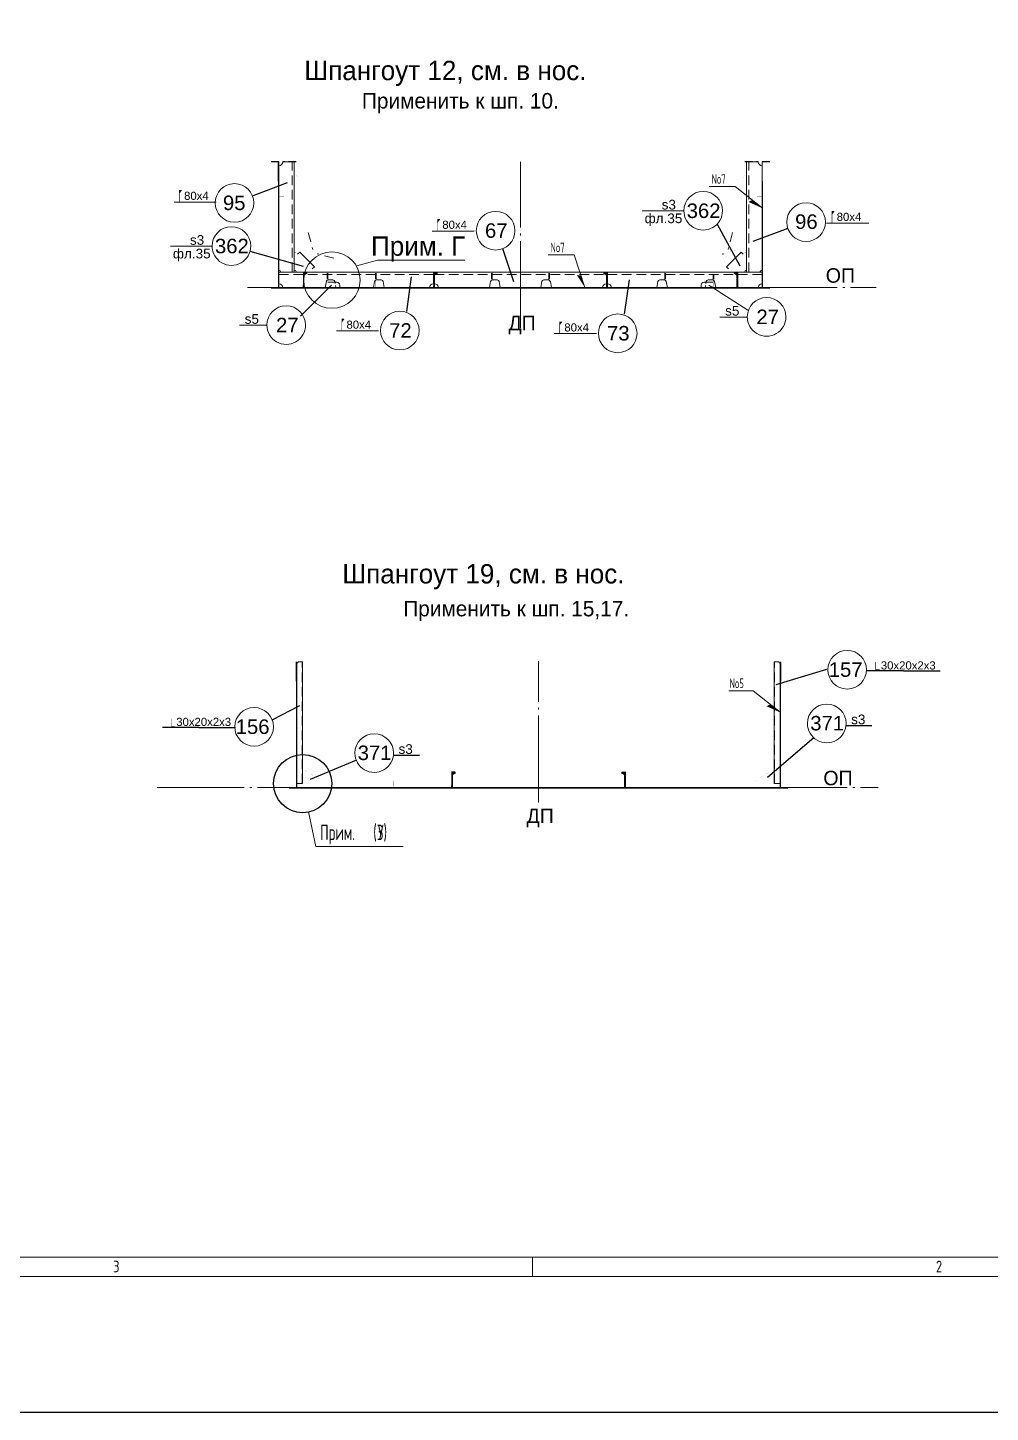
# Model space of a CAD drawing. Header units: millimetres. Extents: x 149544 to 197467, y -3118 to 25363.
# Drawn here: x 157159 to 162139, y -3118 to 4042 of the extents above; entities that cross this region are included whole.
import ezdxf

# ---------------------------------------------------------------- set-up
doc = ezdxf.new("R2010")
doc.units = ezdxf.units.MM
doc.header["$MEASUREMENT"] = 0
for name, pattern in [('K5LT32768', [0]), ('K5LT32769', [0]), ('K5LT32781', [90, 40, -20, 10, -20]), ('K5LT32790', [520, 450, -30, 10, -30]), ('K5LT32791', [0]), ('K5LT32793', [10, 5, -5]), ('K5LT32794', [10, 5, -5]), ('K5LT32795', [75, 50, -25])]:
    doc.linetypes.add(name, pattern=pattern)
for name, color, linetype in [('IDENT', 7, 'Continuous'), ('pen_035', 1, 'Continuous'), ('pen_7', 1, 'Continuous')]:
    doc.layers.add(name, color=color, linetype=linetype)
doc.layers.add('рабочие', color=250, linetype='Continuous', lineweight=20)
doc.styles.add('KTEXTSTYLE', font='GOST_AU.SHX', dxfattribs={"width": 0.96, "height": 5})
doc.styles.add('style5', font='arial.ttf', dxfattribs={"height": 3})

# ---------------------------------------------------------------- blocks, each defined once
blk = doc.blocks.new('U892')
at = {"layer": 'pen_035', "color": 1, "linetype": 'K5LT32769', "lineweight": 18, "true_color": 0xff0000}
for p, q in [((-174561.6, -16789.7), (-174544.9, -16790)), ((-174561.6, -16789.7), (-174546.6, -16789.7)), ((-174544.9, -16790), (-174546.6, -16789.7))]:
    blk.add_line(p, q, dxfattribs=at)
blk = doc.blocks.new('U893')
at = {"layer": 'pen_035', "color": 1, "linetype": 'K5LT32769', "lineweight": 18, "true_color": 0xff0000}
for p in [(-174554.6, -16802.9), (-174544.6, -16797.1)]:
    blk.add_line(p, (-174543.3, -16796), dxfattribs=at)
blk = doc.blocks.new('U894')
at = {"layer": 'pen_035', "color": 1, "linetype": 'K5LT32769', "lineweight": 18, "true_color": 0xff0000}
for p in [(-174554.6, -16802.9), (-174543.3, -16796)]:
    blk.add_line(p, (-174542.6, -16794.4), dxfattribs=at)
blk = doc.blocks.new('U895')
at = {"layer": 'pen_035', "color": 1, "linetype": 'K5LT32769', "lineweight": 18, "true_color": 0xff0000}
for p in [(-174554.6, -16802.9), (-174542.6, -16794.4)]:
    blk.add_line(p, (-174542.7, -16792.6), dxfattribs=at)
blk = doc.blocks.new('U896')
at = {"layer": 'pen_035', "color": 1, "linetype": 'K5LT32769', "lineweight": 18, "true_color": 0xff0000}
for p in [(-174555.6, -16803.8), (-174542.7, -16792.6)]:
    blk.add_line(p, (-174543.5, -16791.1), dxfattribs=at)
blk = doc.blocks.new('U897')
at = {"layer": 'pen_035', "color": 1, "linetype": 'K5LT32769', "lineweight": 18, "true_color": 0xff0000}
for p in [(-174555.6, -16803.8), (-174543.5, -16791.1)]:
    blk.add_line(p, (-174544.9, -16790), dxfattribs=at)
blk = doc.blocks.new('U898')
at = {"layer": 'pen_035', "color": 1, "linetype": 'K5LT32769', "lineweight": 18, "true_color": 0xff0000}
blk.add_line((-174561.6, -16869.7), (-174556.6, -16806.4), dxfattribs=at)
blk = doc.blocks.new('U899')
at = {"layer": 'pen_035', "color": 1, "linetype": 'K5LT32769', "lineweight": 18, "true_color": 0xff0000}
for p in [(-174561.6, -16869.7), (-174556.6, -16869.7)]:
    blk.add_line(p, (-174556.6, -16806.4), dxfattribs=at)
blk = doc.blocks.new('U900')
at = {"layer": 'pen_035', "color": 1, "linetype": 'K5LT32769', "lineweight": 18, "true_color": 0xff0000}
for p in [(-173661.6, -16789.7), (-173676.6, -16789.7)]:
    blk.add_line(p, (-173678.3, -16790), dxfattribs=at)
blk = doc.blocks.new('U901')
at = {"layer": 'pen_035', "color": 1, "linetype": 'K5LT32769', "lineweight": 18, "true_color": 0xff0000}
for p in [(-173661.6, -16789.7), (-173678.3, -16790)]:
    blk.add_line(p, (-173679.6, -16791.1), dxfattribs=at)
blk = doc.blocks.new('U902')
at = {"layer": 'pen_035', "color": 1, "linetype": 'K5LT32769', "lineweight": 18, "true_color": 0xff0000}
for p in [(-173661.6, -16789.7), (-173679.6, -16791.1)]:
    blk.add_line(p, (-173680.4, -16792.6), dxfattribs=at)
blk = doc.blocks.new('U903')
at = {"layer": 'pen_035', "color": 1, "linetype": 'K5LT32769', "lineweight": 18, "true_color": 0xff0000}
for p in [(-173661.6, -16789.7), (-173680.4, -16792.6)]:
    blk.add_line(p, (-173680.5, -16794.4), dxfattribs=at)
blk = doc.blocks.new('U904')
at = {"layer": 'pen_035', "color": 1, "linetype": 'K5LT32769', "lineweight": 18, "true_color": 0xff0000}
for p in [(-173680.5, -16794.4), (-173661.6, -16789.7)]:
    blk.add_line(p, (-173679.9, -16796), dxfattribs=at)
blk = doc.blocks.new('U905')
at = {"layer": 'pen_035', "color": 1, "linetype": 'K5LT32769', "lineweight": 18, "true_color": 0xff0000}
for p in [(-173679.9, -16796), (-173661.6, -16789.7)]:
    blk.add_line(p, (-173678.6, -16797.1), dxfattribs=at)
blk = doc.blocks.new('U906')
at = {"layer": 'pen_035', "color": 1, "linetype": 'K5LT32769', "lineweight": 18, "true_color": 0xff0000}
for p in [(-173678.6, -16797.1), (-173661.6, -16789.7)]:
    blk.add_line(p, (-173668.6, -16802.9), dxfattribs=at)
blk = doc.blocks.new('U907')
at = {"layer": 'pen_035', "color": 1, "linetype": 'K5LT32769', "lineweight": 18, "true_color": 0xff0000}
for p in [(-173668.6, -16802.9), (-173661.6, -16789.7)]:
    blk.add_line(p, (-173667.5, -16803.8), dxfattribs=at)
blk = doc.blocks.new('U908')
at = {"layer": 'pen_035', "color": 1, "linetype": 'K5LT32769', "lineweight": 18, "true_color": 0xff0000}
for p in [(-173667.5, -16803.8), (-173661.6, -16789.7)]:
    blk.add_line(p, (-173666.8, -16805), dxfattribs=at)
blk = doc.blocks.new('U909')
at = {"layer": 'pen_035', "color": 1, "linetype": 'K5LT32769', "lineweight": 18, "true_color": 0xff0000}
for p in [(-173666.8, -16805), (-173661.6, -16789.7)]:
    blk.add_line(p, (-173666.6, -16806.4), dxfattribs=at)
blk = doc.blocks.new('U910')
at = {"layer": 'pen_035', "color": 1, "linetype": 'K5LT32769', "lineweight": 18, "true_color": 0xff0000}
for p in [(-173661.6, -16789.7), (-173666.6, -16806.4)]:
    blk.add_line(p, (-173666.6, -16869.7), dxfattribs=at)
blk = doc.blocks.new('U911')
at = {"layer": 'pen_035', "color": 1, "linetype": 'K5LT32769', "lineweight": 18, "true_color": 0xff0000}
for p, q in [((-173661.6, -16789.7), (-173666.6, -16869.7)), ((-173661.6, -16789.7), (-173661.6, -16869.7)), ((-173666.6, -16869.7), (-173661.6, -16869.7))]:
    blk.add_line(p, q, dxfattribs=at)
blk = doc.blocks.new('U992')
at = {"layer": 'pen_035', "color": 1, "linetype": 'K5LT32769', "lineweight": 18, "true_color": 0xff0000}
for p, q in [((-169472.1, -12609.6), (-169455.4, -12610)), ((-169472.1, -12609.6), (-169457.1, -12609.6)), ((-169455.4, -12610), (-169457.1, -12609.6))]:
    blk.add_line(p, q, dxfattribs=at)
blk = doc.blocks.new('U993')
at = {"layer": 'pen_035', "color": 1, "linetype": 'K5LT32769', "lineweight": 18, "true_color": 0xff0000}
for p in [(-169465.1, -12622.9), (-169455.1, -12617.1)]:
    blk.add_line(p, (-169453.8, -12615.9), dxfattribs=at)
blk = doc.blocks.new('U994')
at = {"layer": 'pen_035', "color": 1, "linetype": 'K5LT32769', "lineweight": 18, "true_color": 0xff0000}
for p in [(-169465.1, -12622.9), (-169453.8, -12615.9)]:
    blk.add_line(p, (-169453.1, -12614.3), dxfattribs=at)
blk = doc.blocks.new('U995')
at = {"layer": 'pen_035', "color": 1, "linetype": 'K5LT32769', "lineweight": 18, "true_color": 0xff0000}
for p in [(-169465.1, -12622.9), (-169453.1, -12614.3)]:
    blk.add_line(p, (-169453.2, -12612.6), dxfattribs=at)
blk = doc.blocks.new('U996')
at = {"layer": 'pen_035', "color": 1, "linetype": 'K5LT32769', "lineweight": 18, "true_color": 0xff0000}
for p in [(-169466.1, -12623.7), (-169453.2, -12612.6)]:
    blk.add_line(p, (-169454, -12611), dxfattribs=at)
blk = doc.blocks.new('U997')
at = {"layer": 'pen_035', "color": 1, "linetype": 'K5LT32769', "lineweight": 18, "true_color": 0xff0000}
for p in [(-169466.1, -12623.7), (-169454, -12611)]:
    blk.add_line(p, (-169455.4, -12610), dxfattribs=at)
blk = doc.blocks.new('U998')
at = {"layer": 'pen_035', "color": 1, "linetype": 'K5LT32769', "lineweight": 18, "true_color": 0xff0000}
blk.add_line((-169472.1, -12689.6), (-169467.1, -12626.3), dxfattribs=at)
blk = doc.blocks.new('U999')
at = {"layer": 'pen_035', "color": 1, "linetype": 'K5LT32769', "lineweight": 18, "true_color": 0xff0000}
for p in [(-169472.1, -12689.6), (-169467.1, -12689.6)]:
    blk.add_line(p, (-169467.1, -12626.3), dxfattribs=at)
blk = doc.blocks.new('U1000')
at = {"layer": 'pen_035', "color": 1, "linetype": 'K5LT32769', "lineweight": 18, "true_color": 0xff0000}
for p in [(-168572.1, -12609.6), (-168587.1, -12609.6)]:
    blk.add_line(p, (-168588.7, -12610), dxfattribs=at)
blk = doc.blocks.new('U1001')
at = {"layer": 'pen_035', "color": 1, "linetype": 'K5LT32769', "lineweight": 18, "true_color": 0xff0000}
for p in [(-168572.1, -12609.6), (-168588.7, -12610)]:
    blk.add_line(p, (-168590.1, -12611), dxfattribs=at)
blk = doc.blocks.new('U1002')
at = {"layer": 'pen_035', "color": 1, "linetype": 'K5LT32769', "lineweight": 18, "true_color": 0xff0000}
for p in [(-168572.1, -12609.6), (-168590.1, -12611)]:
    blk.add_line(p, (-168590.9, -12612.6), dxfattribs=at)
blk = doc.blocks.new('U1003')
at = {"layer": 'pen_035', "color": 1, "linetype": 'K5LT32769', "lineweight": 18, "true_color": 0xff0000}
for p in [(-168572.1, -12609.6), (-168590.9, -12612.6)]:
    blk.add_line(p, (-168591, -12614.3), dxfattribs=at)
blk = doc.blocks.new('U1004')
at = {"layer": 'pen_035', "color": 1, "linetype": 'K5LT32769', "lineweight": 18, "true_color": 0xff0000}
for p in [(-168591, -12614.3), (-168572.1, -12609.6)]:
    blk.add_line(p, (-168590.3, -12615.9), dxfattribs=at)
blk = doc.blocks.new('U1005')
at = {"layer": 'pen_035', "color": 1, "linetype": 'K5LT32769', "lineweight": 18, "true_color": 0xff0000}
for p in [(-168590.3, -12615.9), (-168572.1, -12609.6)]:
    blk.add_line(p, (-168589.1, -12617.1), dxfattribs=at)
blk = doc.blocks.new('U1006')
at = {"layer": 'pen_035', "color": 1, "linetype": 'K5LT32769', "lineweight": 18, "true_color": 0xff0000}
for p in [(-168589.1, -12617.1), (-168572.1, -12609.6)]:
    blk.add_line(p, (-168579.1, -12622.9), dxfattribs=at)
blk = doc.blocks.new('U1007')
at = {"layer": 'pen_035', "color": 1, "linetype": 'K5LT32769', "lineweight": 18, "true_color": 0xff0000}
for p in [(-168579.1, -12622.9), (-168572.1, -12609.6)]:
    blk.add_line(p, (-168578, -12623.7), dxfattribs=at)
blk = doc.blocks.new('U1008')
at = {"layer": 'pen_035', "color": 1, "linetype": 'K5LT32769', "lineweight": 18, "true_color": 0xff0000}
for p in [(-168578, -12623.7), (-168572.1, -12609.6)]:
    blk.add_line(p, (-168577.3, -12624.9), dxfattribs=at)
blk = doc.blocks.new('U1009')
at = {"layer": 'pen_035', "color": 1, "linetype": 'K5LT32769', "lineweight": 18, "true_color": 0xff0000}
for p in [(-168577.3, -12624.9), (-168572.1, -12609.6)]:
    blk.add_line(p, (-168577.1, -12626.3), dxfattribs=at)
blk = doc.blocks.new('U1010')
at = {"layer": 'pen_035', "color": 1, "linetype": 'K5LT32769', "lineweight": 18, "true_color": 0xff0000}
for p in [(-168572.1, -12609.6), (-168577.1, -12626.3)]:
    blk.add_line(p, (-168577.1, -12689.6), dxfattribs=at)
blk = doc.blocks.new('U1011')
at = {"layer": 'pen_035', "color": 1, "linetype": 'K5LT32769', "lineweight": 18, "true_color": 0xff0000}
for p, q in [((-168572.1, -12609.6), (-168577.1, -12689.6)), ((-168572.1, -12609.6), (-168572.1, -12689.6)), ((-168577.1, -12689.6), (-168572.1, -12689.6))]:
    blk.add_line(p, q, dxfattribs=at)
blk = doc.blocks.new('U1012')
at = {"layer": 'pen_035', "color": 1, "linetype": 'K5LT32769', "lineweight": 18, "true_color": 0xff0000}
for p in [(-167897.1, -12609.6), (-167912.1, -12609.6)]:
    blk.add_line(p, (-167913.7, -12610), dxfattribs=at)
blk = doc.blocks.new('U1013')
at = {"layer": 'pen_035', "color": 1, "linetype": 'K5LT32769', "lineweight": 18, "true_color": 0xff0000}
for p in [(-167897.1, -12609.6), (-167913.7, -12610)]:
    blk.add_line(p, (-167915.1, -12611), dxfattribs=at)
blk = doc.blocks.new('U1014')
at = {"layer": 'pen_035', "color": 1, "linetype": 'K5LT32769', "lineweight": 18, "true_color": 0xff0000}
for p in [(-167897.1, -12609.6), (-167915.1, -12611)]:
    blk.add_line(p, (-167915.9, -12612.6), dxfattribs=at)
blk = doc.blocks.new('U1015')
at = {"layer": 'pen_035', "color": 1, "linetype": 'K5LT32769', "lineweight": 18, "true_color": 0xff0000}
for p in [(-167897.1, -12609.6), (-167915.9, -12612.6)]:
    blk.add_line(p, (-167916, -12614.3), dxfattribs=at)
blk = doc.blocks.new('U1016')
at = {"layer": 'pen_035', "color": 1, "linetype": 'K5LT32769', "lineweight": 18, "true_color": 0xff0000}
for p in [(-167916, -12614.3), (-167897.1, -12609.6)]:
    blk.add_line(p, (-167915.3, -12615.9), dxfattribs=at)
blk = doc.blocks.new('U1017')
at = {"layer": 'pen_035', "color": 1, "linetype": 'K5LT32769', "lineweight": 18, "true_color": 0xff0000}
for p in [(-167915.3, -12615.9), (-167897.1, -12609.6)]:
    blk.add_line(p, (-167914.1, -12617.1), dxfattribs=at)
blk = doc.blocks.new('U1018')
at = {"layer": 'pen_035', "color": 1, "linetype": 'K5LT32769', "lineweight": 18, "true_color": 0xff0000}
for p in [(-167914.1, -12617.1), (-167897.1, -12609.6)]:
    blk.add_line(p, (-167904.1, -12622.9), dxfattribs=at)
blk = doc.blocks.new('U1019')
at = {"layer": 'pen_035', "color": 1, "linetype": 'K5LT32769', "lineweight": 18, "true_color": 0xff0000}
for p in [(-167904.1, -12622.9), (-167897.1, -12609.6)]:
    blk.add_line(p, (-167903, -12623.7), dxfattribs=at)
blk = doc.blocks.new('U1020')
at = {"layer": 'pen_035', "color": 1, "linetype": 'K5LT32769', "lineweight": 18, "true_color": 0xff0000}
for p in [(-167903, -12623.7), (-167897.1, -12609.6)]:
    blk.add_line(p, (-167902.3, -12624.9), dxfattribs=at)
blk = doc.blocks.new('U1021')
at = {"layer": 'pen_035', "color": 1, "linetype": 'K5LT32769', "lineweight": 18, "true_color": 0xff0000}
for p in [(-167902.3, -12624.9), (-167897.1, -12609.6)]:
    blk.add_line(p, (-167902.1, -12626.3), dxfattribs=at)
blk = doc.blocks.new('U1022')
at = {"layer": 'pen_035', "color": 1, "linetype": 'K5LT32769', "lineweight": 18, "true_color": 0xff0000}
for p in [(-167897.1, -12609.6), (-167902.1, -12626.3)]:
    blk.add_line(p, (-167902.1, -12689.6), dxfattribs=at)
blk = doc.blocks.new('U1023')
at = {"layer": 'pen_035', "color": 1, "linetype": 'K5LT32769', "lineweight": 18, "true_color": 0xff0000}
for p, q in [((-167897.1, -12609.6), (-167902.1, -12689.6)), ((-167897.1, -12609.6), (-167897.1, -12689.6)), ((-167902.1, -12689.6), (-167897.1, -12689.6))]:
    blk.add_line(p, q, dxfattribs=at)
blk = doc.blocks.new('U1024')
at = {"layer": 'pen_035', "color": 1, "linetype": 'K5LT32769', "lineweight": 18, "true_color": 0xff0000}
for p, q in [((-170142.1, -12626.3), (-170147.1, -12689.6)), ((-170142.1, -12626.3), (-170142.1, -12689.6)), ((-170147.1, -12689.6), (-170142.1, -12689.6))]:
    blk.add_line(p, q, dxfattribs=at)
blk = doc.blocks.new('U1025')
at = {"layer": 'pen_035', "color": 1, "linetype": 'K5LT32769', "lineweight": 18, "true_color": 0xff0000}
for p in [(-170140.1, -12622.9), (-170130.1, -12617.1)]:
    blk.add_line(p, (-170128.8, -12615.9), dxfattribs=at)
blk = doc.blocks.new('U1026')
at = {"layer": 'pen_035', "color": 1, "linetype": 'K5LT32769', "lineweight": 18, "true_color": 0xff0000}
blk.add_line((-170147.1, -12689.6), (-170142.1, -12626.3), dxfattribs=at)
blk = doc.blocks.new('U1488')
at = {"layer": 'pen_035', "color": 1, "linetype": 'K5LT32769', "lineweight": 18, "true_color": 0xff0000}
for p in [(-167897.1, -12609.6), (-167912.1, -12609.6)]:
    blk.add_line(p, (-167913.7, -12610), dxfattribs=at)
blk = doc.blocks.new('U1489')
at = {"layer": 'pen_035', "color": 1, "linetype": 'K5LT32769', "lineweight": 18, "true_color": 0xff0000}
for p in [(-167897.1, -12609.6), (-167913.7, -12610)]:
    blk.add_line(p, (-167915.1, -12611), dxfattribs=at)
blk = doc.blocks.new('U1490')
at = {"layer": 'pen_035', "color": 1, "linetype": 'K5LT32769', "lineweight": 18, "true_color": 0xff0000}
for p in [(-167897.1, -12609.6), (-167915.1, -12611)]:
    blk.add_line(p, (-167915.9, -12612.6), dxfattribs=at)
blk = doc.blocks.new('U1491')
at = {"layer": 'pen_035', "color": 1, "linetype": 'K5LT32769', "lineweight": 18, "true_color": 0xff0000}
for p in [(-167897.1, -12609.6), (-167915.9, -12612.6)]:
    blk.add_line(p, (-167916, -12614.3), dxfattribs=at)
blk = doc.blocks.new('U1492')
at = {"layer": 'pen_035', "color": 1, "linetype": 'K5LT32769', "lineweight": 18, "true_color": 0xff0000}
for p in [(-167916, -12614.3), (-167897.1, -12609.6)]:
    blk.add_line(p, (-167915.3, -12615.9), dxfattribs=at)
blk = doc.blocks.new('U1493')
at = {"layer": 'pen_035', "color": 1, "linetype": 'K5LT32769', "lineweight": 18, "true_color": 0xff0000}
for p in [(-167915.3, -12615.9), (-167897.1, -12609.6)]:
    blk.add_line(p, (-167914.1, -12617.1), dxfattribs=at)
blk = doc.blocks.new('U1494')
at = {"layer": 'pen_035', "color": 1, "linetype": 'K5LT32769', "lineweight": 18, "true_color": 0xff0000}
for p in [(-167914.1, -12617.1), (-167897.1, -12609.6)]:
    blk.add_line(p, (-167904.1, -12622.9), dxfattribs=at)
blk = doc.blocks.new('U1495')
at = {"layer": 'pen_035', "color": 1, "linetype": 'K5LT32769', "lineweight": 18, "true_color": 0xff0000}
for p in [(-167904.1, -12622.9), (-167897.1, -12609.6)]:
    blk.add_line(p, (-167903, -12623.7), dxfattribs=at)
blk = doc.blocks.new('U1496')
at = {"layer": 'pen_035', "color": 1, "linetype": 'K5LT32769', "lineweight": 18, "true_color": 0xff0000}
for p in [(-167903, -12623.7), (-167897.1, -12609.6)]:
    blk.add_line(p, (-167902.3, -12624.9), dxfattribs=at)
blk = doc.blocks.new('U1497')
at = {"layer": 'pen_035', "color": 1, "linetype": 'K5LT32769', "lineweight": 18, "true_color": 0xff0000}
for p in [(-167902.3, -12624.9), (-167897.1, -12609.6)]:
    blk.add_line(p, (-167902.1, -12626.3), dxfattribs=at)
blk = doc.blocks.new('U1498')
at = {"layer": 'pen_035', "color": 1, "linetype": 'K5LT32769', "lineweight": 18, "true_color": 0xff0000}
for p in [(-170140.1, -12622.9), (-170130.1, -12617.1)]:
    blk.add_line(p, (-170128.8, -12615.9), dxfattribs=at)
blk = doc.blocks.new('U1499')
at = {"layer": 'pen_035', "color": 1, "linetype": 'K5LT32769', "lineweight": 18, "true_color": 0xff0000}
for p in [(-170140.1, -12622.9), (-170128.8, -12615.9)]:
    blk.add_line(p, (-170128.1, -12614.3), dxfattribs=at)
blk = doc.blocks.new('U1500')
at = {"layer": 'pen_035', "color": 1, "linetype": 'K5LT32769', "lineweight": 18, "true_color": 0xff0000}
for p in [(-170140.1, -12622.9), (-170128.1, -12614.3)]:
    blk.add_line(p, (-170128.2, -12612.6), dxfattribs=at)
blk = doc.blocks.new('U1501')
at = {"layer": 'pen_035', "color": 1, "linetype": 'K5LT32769', "lineweight": 18, "true_color": 0xff0000}
for p in [(-170141.1, -12623.7), (-170128.2, -12612.6)]:
    blk.add_line(p, (-170129, -12611), dxfattribs=at)
blk = doc.blocks.new('U1502')
at = {"layer": 'pen_035', "color": 1, "linetype": 'K5LT32769', "lineweight": 18, "true_color": 0xff0000}
for p in [(-170141.1, -12623.7), (-170129, -12611)]:
    blk.add_line(p, (-170130.4, -12610), dxfattribs=at)
blk = doc.blocks.new('U1503')
at = {"layer": 'pen_035', "color": 1, "linetype": 'K5LT32769', "lineweight": 18, "true_color": 0xff0000}
for p in [(-170130.4, -12610), (-170132.1, -12609.6)]:
    blk.add_line(p, (-170147.1, -12609.6), dxfattribs=at)

msp = doc.modelspace()

# ---------------------------------------------------------------- hatches: boundary and pattern name
for points in [[(160908.1, 3150.6), (160887.6, 3140.9), (160958.1, 3109.3)], [(158583.1, 2697.5), (158588.1, 2697.5), (158588.1, 2760.8), (158588.4, 2762.1), (158589.1, 2763.3), (158590.1, 2764.2), (158600.1, 2770), (158601.4, 2771.2), (158602.1, 2772.8), (158602, 2774.5), (158601.2, 2776), (158599.8, 2777.1), (158598.1, 2777.5), (158583.1, 2777.5)], [(159258.1, 2697.5), (159263.1, 2697.5), (159263.1, 2760.8), (159263.4, 2762.1), (159264.1, 2763.3), (159265.1, 2764.2), (159275.1, 2770), (159276.4, 2771.2), (159277.1, 2772.8), (159277, 2774.5), (159276.2, 2776), (159274.8, 2777.1), (159273.1, 2777.5), (159258.1, 2777.5)], [(160022.5, 2759.4), (160000, 2762.5), (160041.8, 2697.5)], [(160158.1, 2697.5), (160153.1, 2697.5), (160153.1, 2760.8), (160152.9, 2762.1), (160152.2, 2763.3), (160151.1, 2764.2), (160141.1, 2770), (160139.9, 2771.2), (160139.2, 2772.8), (160139.3, 2774.5), (160140.1, 2776), (160141.5, 2777.1), (160143.1, 2777.5), (160158.1, 2777.5)], [(160833.1, 2697.5), (160828.1, 2697.5), (160828.1, 2760.8), (160827.9, 2762.1), (160827.2, 2763.3), (160826.1, 2764.2), (160816.1, 2770), (160814.9, 2771.2), (160814.2, 2772.8), (160814.3, 2774.5), (160815.1, 2776), (160816.5, 2777.1), (160818.1, 2777.5), (160833.1, 2777.5)], [(161001.2, 543), (160980.7, 533.3), (161051.2, 501.6)], [(159351.2, 113.2), (159356.2, 113.2), (159356.2, 176.5), (159356.5, 177.9), (159357.2, 179.1), (159358.2, 180), (159368.2, 185.8), (159369.5, 186.9), (159370.2, 188.5), (159370.1, 190.3), (159369.3, 191.8), (159367.9, 192.9), (159366.2, 193.2), (159351.2, 193.2)], [(160251.2, 113.2), (160246.2, 113.2), (160246.2, 176.5), (160246, 177.9), (160245.3, 179.1), (160244.2, 180), (160234.2, 185.8), (160233, 186.9), (160232.3, 188.5), (160232.4, 190.3), (160233.2, 191.8), (160234.5, 192.9), (160236.2, 193.2), (160251.2, 193.2)]]:
    msp.add_hatch(color=0).paths.add_polyline_path(points)
at = {"layer": 'рабочие', "lineweight": 18}
h = msp.add_hatch(color=256, dxfattribs=at)
edge = h.paths.add_edge_path()
edge.add_line((157941.9, 3141.2), (157944.5, 3141.2))
edge.add_line((157944.5, 3141.2), (157944.5, 3182.5))
edge.add_arc((157950.9, 3182.5), 6.4, 142.35666, 180, ccw=False)
edge.add_line((157945.8, 3186.4), (157955.6, 3199.1))
edge.add_arc((157954.1, 3200.3), 1.92, 322.35666, 360)
edge.add_line((157956, 3200.3), (157956, 3201))
edge.add_arc((157954.1, 3201), 1.92, 360, 450)
edge.add_line((157954.1, 3202.9), (157941.9, 3202.9))
edge.add_line((157941.9, 3202.9), (157941.9, 3141.2))
h = msp.add_hatch(color=256, dxfattribs=at)
edge = h.paths.add_edge_path()
edge.add_line((161318.4, 3032.3), (161320.9, 3032.3))
edge.add_line((161320.9, 3032.3), (161320.9, 3073.6))
edge.add_arc((161327.3, 3073.6), 6.4, 142.35666, 180, ccw=False)
edge.add_line((161322.3, 3077.5), (161332, 3090.2))
edge.add_arc((161330.5, 3091.3), 1.92, 322.35666, 360)
edge.add_line((161332.4, 3091.3), (161332.4, 3092))
edge.add_arc((161330.5, 3092), 1.92, 360, 450)
edge.add_line((161330.5, 3094), (161318.4, 3094))
edge.add_line((161318.4, 3094), (161318.4, 3032.3))
h = msp.add_hatch(color=256, dxfattribs=at)
edge = h.paths.add_edge_path()
edge.add_line((159278, 2991.4), (159280.5, 2991.4))
edge.add_line((159280.5, 2991.4), (159280.5, 3032.6))
edge.add_arc((159286.9, 3032.6), 6.4, 142.35666, 180, ccw=False)
edge.add_line((159281.8, 3036.5), (159291.6, 3049.2))
edge.add_arc((159290.1, 3050.4), 1.92, 322.35666, 360)
edge.add_line((159292, 3050.4), (159292, 3051.1))
edge.add_arc((159290.1, 3051.1), 1.92, 360, 450)
edge.add_line((159290.1, 3053), (159278, 3053))
edge.add_line((159278, 3053), (159278, 2991.4))
h = msp.add_hatch(color=256, dxfattribs=at)
edge = h.paths.add_edge_path()
edge.add_line((158782.2, 2475), (158784.7, 2475))
edge.add_line((158784.7, 2475), (158784.7, 2516.2))
edge.add_arc((158791.1, 2516.2), 6.4, 142.35666, 180, ccw=False)
edge.add_line((158786.1, 2520.1), (158795.9, 2532.8))
edge.add_arc((158794.3, 2534), 1.92, 322.35666, 360)
edge.add_line((158796.3, 2534), (158796.3, 2534.7))
edge.add_arc((158794.3, 2534.7), 1.92, 360, 450)
edge.add_line((158794.3, 2536.6), (158782.2, 2536.6))
edge.add_line((158782.2, 2536.6), (158782.2, 2475))
h = msp.add_hatch(color=256, dxfattribs=at)
edge = h.paths.add_edge_path()
edge.add_line((159909.4, 2460.6), (159912, 2460.6))
edge.add_line((159912, 2460.6), (159912, 2501.9))
edge.add_arc((159918.4, 2501.9), 6.4, 142.35666, 180, ccw=False)
edge.add_line((159913.3, 2505.8), (159923.1, 2518.5))
edge.add_arc((159921.6, 2519.7), 1.92, 322.35666, 360)
edge.add_line((159923.5, 2519.7), (159923.5, 2520.4))
edge.add_arc((159921.6, 2520.4), 1.92, 360, 450)
edge.add_line((159921.6, 2522.3), (159909.4, 2522.3))
edge.add_line((159909.4, 2522.3), (159909.4, 2460.6))

# ---------------------------------------------------------------- linework, layer by layer
at = {"color": 0, "linetype": 'K5LT32781', "lineweight": 18}
for p, q in [((158418.1, 3350.5), (158548.1, 3350.5)), ((158418.1, 3347.5), (158548.1, 3347.5)), ((158418.1, 3347.5), (158548.1, 3347.5)), ((160998.1, 3347.5), (160868.1, 3347.5)), ((160998.1, 3347.5), (160868.1, 3347.5)), ((160998.1, 3350.5), (160868.2, 3350.5))]:
    msp.add_line(p, q, dxfattribs=at)
at = {"color": 0, "linetype": 'K5LT32769', "lineweight": 18}
for p, q in [((158454.1, 3247.5), (158454.1, 3347.5)), ((158458.1, 3247.5), (158458.1, 3347.5)), ((158478.1, 3347.5), (158538.1, 3347.5)), ((158538.1, 2777.5), (158538.1, 3347.5)), ((160938.1, 3347.5), (160878.1, 3347.5)), ((160878.1, 2777.5), (160878.1, 3347.5)), ((158456.1, 2697.5), (158456.1, 3247.5)), ((158458.1, 2697.5), (158458.1, 3247.5)), ((160958.1, 2697.5), (160958.1, 3247.5)), ((160960.1, 2697.5), (160960.1, 3247.5)), ((158555.2, 2870.4), (158566.5, 2881.7)), ((158642.4, 2805.9), (158566.5, 2881.7)), ((160849.8, 2881.7), (160773.9, 2805.9)), ((160861.1, 2870.4), (160849.8, 2881.7)), ((160878.1, 2787.5), (160878.1, 2877.5)), ((158631.1, 2794.5), (158642.4, 2805.9)), ((160785.2, 2794.5), (160773.9, 2805.9)), ((158458.1, 2777.5), (159258.1, 2777.5)), ((158458.1, 2717.5), (158458.1, 2777.5)), ((158468.1, 2777.5), (158538.1, 2777.5)), ((158703.7, 2729.2), (158698.1, 2697.5)), ((158703.7, 2729.2), (158698.1, 2697.5)), ((158708.1, 2755.3), (158708.1, 2772.5)), ((158708.1, 2742), (158708.1, 2755.3)), ((158711.1, 2755.3), (158711.1, 2772.5)), ((158711.1, 2742), (158711.1, 2755.3)), ((158711.1, 2725.5), (158758.4, 2725.5)), ((158737.7, 2737.5), (158713.5, 2737.5)), ((158737.7, 2737.5), (158713.5, 2737.5)), ((158737.7, 2737.5), (158713.5, 2737.5)), ((158749.4, 2718.8), (158747.6, 2729.2)), ((158953.7, 2729.2), (158948.1, 2697.5)), ((158958.1, 2755.3), (158958.1, 2772.5)), ((158958.1, 2742), (158958.1, 2755.3)), ((158961.1, 2755.3), (158961.1, 2772.5)), ((158961.1, 2742), (158961.1, 2755.3)), ((158987.7, 2737.5), (158963.5, 2737.5)), ((159003.1, 2697.5), (158997.6, 2729.2)), ((159258.1, 2717.5), (159258.1, 2777.5)), ((159263.1, 2717.5), (159263.1, 2760)), ((159265.6, 2764.3), (159274.6, 2769.5)), ((159277.1, 2773.9), (159277.1, 2777.5)), ((159277.1, 2777.5), (160139.1, 2777.5)), ((159553.7, 2729.2), (159548.1, 2697.5)), ((159558.1, 2755.3), (159558.1, 2772.5)), ((159558.1, 2742), (159558.1, 2755.3)), ((159561.1, 2755.3), (159561.1, 2772.5)), ((159561.1, 2742), (159561.1, 2755.3)), ((159587.7, 2737.5), (159563.5, 2737.5)), ((159603.1, 2697.5), (159597.6, 2729.2)), ((159813.1, 2697.5), (159818.7, 2729.2)), ((159828.5, 2737.5), (159852.7, 2737.5)), ((159855.1, 2755.3), (159855.1, 2772.5)), ((159855.1, 2742), (159855.1, 2755.3)), ((159858.1, 2755.3), (159858.1, 2772.5)), ((159858.1, 2742), (159858.1, 2755.3)), ((159862.6, 2729.2), (159868.1, 2697.5)), ((160139.1, 2773.9), (160139.1, 2777.5)), ((160150.6, 2764.3), (160141.6, 2769.5)), ((160153.1, 2717.5), (160153.1, 2760)), ((160158.1, 2717.5), (160158.1, 2777.5)), ((160958.1, 2777.5), (160158.1, 2777.5)), ((160413.1, 2697.5), (160418.7, 2729.2)), ((160428.5, 2737.5), (160452.7, 2737.5)), ((160455.1, 2755.3), (160455.1, 2772.5)), ((160455.1, 2742), (160455.1, 2755.3)), ((160458.1, 2755.3), (160458.1, 2772.5)), ((160458.1, 2742), (160458.1, 2755.3)), ((160462.6, 2729.2), (160468.1, 2697.5)), ((160705.1, 2725.5), (160657.8, 2725.5)), ((160666.9, 2718.8), (160668.7, 2729.2)), ((160678.5, 2737.5), (160702.7, 2737.5)), ((160705.1, 2753.2), (160705.1, 2767.5)), ((160705.1, 2742), (160705.1, 2753.2)), ((160708.1, 2753.2), (160708.1, 2767.5)), ((160708.1, 2742), (160708.1, 2753.2)), ((160712.6, 2729.2), (160718.1, 2697.5)), ((160712.6, 2729.2), (160718.1, 2697.5)), ((160948.1, 2777.5), (160878.1, 2777.5)), ((160958.1, 2717.5), (160958.1, 2777.5)), ((158458.1, 2697.5), (158418.1, 2697.5)), ((158458.1, 2694.5), (158418.1, 2694.5)), ((158458.1, 2697.5), (160958.1, 2697.5)), ((158458.1, 2694.5), (160958.1, 2694.5)), ((158753.1, 2697.5), (158751.1, 2709.2)), ((158773.4, 2697.5), (158773.4, 2710.5)), ((160642.8, 2697.5), (160642.8, 2710.5)), ((160663.1, 2697.5), (160665.2, 2709.2)), ((160705.1, 2702.5), (160700.1, 2697.5)), ((160958.1, 2697.5), (160998.1, 2697.5)), ((160958.1, 2694.5), (160998.1, 2694.5)), ((158547.2, 663.2), (158547.2, 763.2)), ((158551.2, 663.2), (158551.2, 763.2)), ((158558.2, 763.2), (158581.2, 763.2)), ((158581.2, 133.2), (158581.2, 763.2)), ((161044.2, 763.2), (161021.2, 763.2)), ((161021.2, 133.2), (161021.2, 763.2)), ((161051.2, 663.2), (161051.2, 763.2)), ((161055.2, 663.2), (161055.2, 763.2)), ((158549.2, 113.2), (158549.2, 663.2)), ((158551.2, 113.2), (158551.2, 663.2)), ((161051.2, 113.2), (161051.2, 663.2)), ((161053.2, 113.2), (161053.2, 663.2)), ((158551.2, 113.2), (158511.2, 113.2)), ((158551.2, 110.2), (158511.2, 110.2)), ((158551.2, 133.2), (158581.2, 133.2)), ((158551.2, 113.2), (161051.2, 113.2)), ((158551.2, 110.2), (161051.2, 110.2)), ((161051.2, 133.2), (161021.2, 133.2)), ((161051.2, 113.2), (161091.2, 113.2)), ((161051.2, 110.2), (161091.2, 110.2))]:
    msp.add_line(p, q, dxfattribs=at)
at = {"color": 0, "linetype": 'K5LT32791', "lineweight": 18}
for p, q in [((158458.1, 2697.5), (158458.1, 3347.5)), ((160958.1, 2697.5), (160958.1, 3347.5)), ((159708.1, 2697.5), (158458.1, 2697.5)), ((159708.1, 2697.5), (160958.1, 2697.5)), ((158551.2, 113.2), (158551.2, 763.2)), ((161051.2, 113.2), (161051.2, 763.2))]:
    msp.add_line(p, q, dxfattribs=at)
at = {"color": 0, "linetype": 'K5LT32795', "lineweight": 18}
for p, q in [((158526.1, 2777.5), (158526.1, 3347.5)), ((160890.1, 2777.5), (160890.1, 3347.5)), ((158458.1, 2765.5), (159258.1, 2765.5)), ((159263.1, 2765.5), (160153.1, 2765.5)), ((160958.1, 2765.5), (160158.1, 2765.5)), ((158579.2, 133.2), (158579.2, 764.4)), ((161023.2, 133.2), (161023.2, 764.4))]:
    msp.add_line(p, q, dxfattribs=at)
at = {"color": 0, "linetype": 'K5LT32790', "lineweight": 18}
for p, q in [((159708.1, 2487.7), (159708.1, 3347.5)), ((158295.9, 2697.5), (161547.6, 2697.5)), ((159801.2, 35.9), (159801.2, 766.2)), ((157828.1, 113.2), (161558.6, 113.2))]:
    msp.add_line(p, q, dxfattribs=at)
at = {"color": 7}
for p, q in [((158321.9, 3171.4), (158502.9, 3241.3)), ((161090.7, 3003.4), (160910.5, 2935.3)), ((158307.5, 2886), (158583.5, 2807.8)), ((159615, 2899.7), (159671.7, 2729.7)), ((159119.6, 2574.1), (159144.3, 2752.8)), ((160246.9, 2559.8), (160271.5, 2738.4)), ((161291.2, 722.8), (161029.8, 643.9)), ((161689.4, 715.7), (161501.1, 715.7)), ((161394.5, 433.2), (161526.5, 433.2)), ((158044.1, 423.8), (157855.8, 423.8)), ((161226.1, 370.3), (160985.8, 163.8)), ((158859, 254.3), (158620, 153.5)), ((159053, 279.8), (159184.9, 279.8))]:
    msp.add_line(p, q, dxfattribs=at)
at = {"color": 0, "linetype": 'K5LT32768', "lineweight": 18}
for p, q in [((160819.2, 3220.2), (160683.8, 3220.2)), ((160819.2, 3220.2), (160958.1, 3109.3)), ((157915.7, 3140.1), (158133.1, 3140.1)), ((160337.6, 3094.1), (160551.6, 3094.1)), ((161292.2, 3031.2), (161509.6, 3031.2)), ((158623.4, 2933.8), (158610.4, 2982.1)), ((159251.8, 2990.3), (159469.1, 2990.3)), ((160792.9, 2933.8), (160805.9, 2982.1)), ((157897, 2911.6), (158111, 2911.6)), ((158633.7, 2895.1), (158631.1, 2904.8)), ((158655.8, 2873), (158665.5, 2870.4)), ((159985.9, 2866.3), (159850.6, 2866.3)), ((159985.9, 2866.3), (160041.8, 2697.5)), ((160760.5, 2873), (160750.8, 2870.4)), ((160782.6, 2895.1), (160785.2, 2904.8)), ((158694.5, 2862.7), (158742.8, 2849.7)), ((158967.6, 2839.6), (158862.2, 2810.8)), ((158967.9, 2839.5), (159419.9, 2839.5)), ((159708.1, 2665.5), (159708.1, 2729.5)), ((158569.3, 2550.5), (158730.8, 2709.5)), ((160885.2, 2581.2), (160682.8, 2710.2)), ((160739.7, 2545.3), (160880.1, 2545.3)), ((158254, 2503), (158394.3, 2503)), ((158756, 2473.9), (158973.4, 2473.9)), ((159883.2, 2459.5), (160100.6, 2459.5)), ((160912.3, 612.6), (160785.4, 612.6)), ((160912.3, 612.6), (161051.2, 501.6)), ((159801.2, 81.2), (159801.2, 145.2)), ((158610.7, -13.2), (158648.8, -192.4)), ((158648.8, -192.4), (159100.8, -192.4))]:
    msp.add_line(p, q, dxfattribs=at)
at = {"color": 0}
for p, q in [((160725.8, 3026.2), (160843.4, 2810.8)), ((158423.4, 462.7), (158566.7, 536.6))]:
    msp.add_line(p, q, dxfattribs=at)
for p, q in [((161689.4, 715.7), (161879.4, 715.7)), ((158044.1, 423.8), (158234.1, 423.8))]:
    msp.add_line(p, q)
at = {"color": 1, "linetype": 'K5LT32769', "lineweight": 18, "true_color": 0xff0000}
msp.add_line((151770.4, -2314.8), (168090.4, -2314.8), dxfattribs=at)
at = {"color": 7, "linetype": 'K5LT32768', "lineweight": 18}
for p, q in [((159770.4, -2314.8), (159770.4, -2414.8)), ((151370.4, -2414.8), (168190.4, -2414.8))]:
    msp.add_line(p, q, dxfattribs=at)
at = {"color": 2}
msp.add_lwpolyline([(149543.6, -3117.8), (187950.5, -3117.8), (187950.5, 23758.3), (149543.6, 23758.3)], close=True, dxfattribs=at)
at = {"color": 0, "linetype": 'K5LT32794', "const_width": 0.18}
for points in [[(158538.1, 3347.5), (158543.1, 3347.5), (158543.1, 3284.2), (158543.4, 3282.8), (158544.1, 3281.6), (158545.1, 3280.7), (158555.1, 3274.9), (158556.4, 3273.8), (158557.1, 3272.2), (158557, 3270.4), (158556.2, 3268.9), (158554.8, 3267.8), (158553.1, 3267.5), (158538.1, 3267.5), (158538.1, 3347.5)], [(160878.1, 3347.5), (160873.1, 3347.5), (160873.1, 3284.2), (160872.9, 3282.8), (160872.2, 3281.6), (160871.1, 3280.7), (160861.1, 3274.9), (160859.9, 3273.8), (160859.2, 3272.2), (160859.3, 3270.4), (160860.1, 3268.9), (160861.5, 3267.8), (160863.1, 3267.5), (160878.1, 3267.5), (160878.1, 3347.5)]]:
    msp.add_lwpolyline(points, dxfattribs=at)
at = {"color": 0, "linetype": 'K5LT32793', "const_width": 0.18}
for points in [[(158458.1, 3172.5), (158458.1, 3171.5), (158458.4, 3170.8), (158459.1, 3170.5), (158484.1, 3170.5), (158485.1, 3170.2), (158485.9, 3169.5), (158486.1, 3168.5), (158486.1, 3153.5), (158486.4, 3152.8), (158487.1, 3152.5), (158488.1, 3152.5), (158488.1, 3172.5), (158458.1, 3172.5)], [(160958.1, 3172.5), (160958.1, 3171.5), (160957.9, 3170.8), (160957.1, 3170.5), (160932.1, 3170.5), (160931.1, 3170.2), (160930.4, 3169.5), (160930.1, 3168.5), (160930.1, 3153.5), (160929.9, 3152.8), (160929.1, 3152.5), (160928.1, 3152.5), (160928.1, 3172.5), (160958.1, 3172.5)], [(158583.1, 2697.5), (158588.1, 2697.5), (158588.1, 2760.8), (158588.4, 2762.1), (158589.1, 2763.3), (158590.1, 2764.2), (158600.1, 2770), (158601.4, 2771.2), (158602.1, 2772.8), (158602, 2774.5), (158601.2, 2776), (158599.8, 2777.1), (158598.1, 2777.5), (158583.1, 2777.5), (158583.1, 2697.5)], [(160833.1, 2697.5), (160828.1, 2697.5), (160828.1, 2760.8), (160827.9, 2762.1), (160827.2, 2763.3), (160826.1, 2764.2), (160816.1, 2770), (160814.9, 2771.2), (160814.2, 2772.8), (160814.3, 2774.5), (160815.1, 2776), (160816.5, 2777.1), (160818.1, 2777.5), (160833.1, 2777.5), (160833.1, 2697.5)], [(158551.2, 588.2), (158551.2, 587.2), (158551.5, 586.5), (158552.2, 586.2), (158577.2, 586.2), (158578.2, 586), (158579, 585.2), (158579.2, 584.2), (158579.2, 569.2), (158579.5, 568.5), (158580.2, 568.2), (158581.2, 568.2), (158581.2, 588.2), (158551.2, 588.2)], [(161051.2, 588.2), (161051.2, 587.2), (161050.9, 586.5), (161050.2, 586.2), (161025.2, 586.2), (161024.2, 586), (161023.5, 585.2), (161023.2, 584.2), (161023.2, 569.2), (161022.9, 568.5), (161022.2, 568.2), (161021.2, 568.2), (161021.2, 588.2), (161051.2, 588.2)]]:
    msp.add_lwpolyline(points, dxfattribs=at)
at = {"color": 0, "linetype": 'K5LT32769', "const_width": 0.18}
for points in [[(158458.1, 3172.5), (158458.1, 3171.5), (158458.4, 3170.8), (158459.1, 3170.5), (158484.1, 3170.5), (158485.1, 3170.2), (158485.9, 3169.5), (158486.1, 3168.5), (158486.1, 3153.5), (158486.4, 3152.8), (158487.1, 3152.5), (158488.1, 3152.5), (158488.1, 3172.5), (158458.1, 3172.5)], [(160958.1, 3172.5), (160958.1, 3171.5), (160957.9, 3170.8), (160957.1, 3170.5), (160932.1, 3170.5), (160931.1, 3170.2), (160930.4, 3169.5), (160930.1, 3168.5), (160930.1, 3153.5), (160929.9, 3152.8), (160929.1, 3152.5), (160928.1, 3152.5), (160928.1, 3172.5), (160958.1, 3172.5)], [(158548.1, 2877.5), (158538.1, 2877.5), (158538.1, 2787.5)], [(158548.1, 2777.5), (158638.1, 2777.5), (158638.1, 2787.5), (158548.1, 2877.5)], [(160878.1, 2877.5), (160868.1, 2877.5), (160778.1, 2787.5), (160778.1, 2777.5), (160868.1, 2777.5)], [(158708.1, 2697.5), (158711.1, 2697.5), (158711.1, 2729.5), (158743.1, 2729.5), (158743.1, 2732.5), (158708.1, 2732.5), (158708.1, 2697.5)], [(158958.1, 2697.5), (158961.1, 2697.5), (158961.1, 2729.5), (158993.1, 2729.5), (158993.1, 2732.5), (158958.1, 2732.5), (158958.1, 2697.5)], [(159558.1, 2697.5), (159561.1, 2697.5), (159561.1, 2729.5), (159593.1, 2729.5), (159593.1, 2732.5), (159558.1, 2732.5), (159558.1, 2697.5)], [(159858.1, 2697.5), (159855.1, 2697.5), (159855.1, 2729.5), (159823.1, 2729.5), (159823.1, 2732.5), (159858.1, 2732.5), (159858.1, 2697.5)], [(160458.1, 2697.5), (160455.1, 2697.5), (160455.1, 2729.5), (160423.1, 2729.5), (160423.1, 2732.5), (160458.1, 2732.5), (160458.1, 2697.5)], [(160708.1, 2697.5), (160705.1, 2697.5), (160705.1, 2729.5), (160673.1, 2729.5), (160673.1, 2732.5), (160708.1, 2732.5), (160708.1, 2697.5)], [(160708.1, 2697.5), (160705.1, 2697.5), (160705.1, 2729.5), (160673.1, 2729.5), (160673.1, 2732.5), (160708.1, 2732.5), (160708.1, 2697.5)], [(158551.2, 588.2), (158551.2, 587.2), (158551.5, 586.5), (158552.2, 586.2), (158577.2, 586.2), (158578.2, 586), (158579, 585.2), (158579.2, 584.2), (158579.2, 569.2), (158579.5, 568.5), (158580.2, 568.2), (158581.2, 568.2), (158581.2, 588.2), (158551.2, 588.2)], [(161051.2, 588.2), (161051.2, 587.2), (161050.9, 586.5), (161050.2, 586.2), (161025.2, 586.2), (161024.2, 586), (161023.5, 585.2), (161023.2, 584.2), (161023.2, 569.2), (161022.9, 568.5), (161022.2, 568.2), (161021.2, 568.2), (161021.2, 588.2), (161051.2, 588.2)], [(158591.2, 203.2), (158581.2, 203.2), (158581.2, 113.2)], [(158666.2, 113.2), (158676.2, 123.2), (158676.2, 148.2), (158591.2, 203.2)], [(158666.2, 113.2), (158676.2, 123.2), (158676.2, 148.2)], [(158676.2, 113.2), (158679.2, 113.2), (158679.2, 145.2), (158711.2, 145.2), (158711.2, 148.2), (158676.2, 148.2), (158676.2, 113.2)], [(159051.2, 113.2), (159054.2, 113.2), (159054.2, 145.2), (159086.2, 145.2), (159086.2, 148.2), (159051.2, 148.2), (159051.2, 113.2)], [(159651.2, 113.2), (159654.2, 113.2), (159654.2, 145.2), (159686.2, 145.2), (159686.2, 148.2), (159651.2, 148.2), (159651.2, 113.2)], [(159951.2, 113.2), (159948.2, 113.2), (159948.2, 145.2), (159916.2, 145.2), (159916.2, 148.2), (159951.2, 148.2), (159951.2, 113.2)], [(160551.2, 113.2), (160548.2, 113.2), (160548.2, 145.2), (160516.2, 145.2), (160516.2, 148.2), (160551.2, 148.2), (160551.2, 113.2)], [(160926.2, 113.2), (160923.2, 113.2), (160923.2, 145.2), (160891.2, 145.2), (160891.2, 148.2), (160926.2, 148.2), (160926.2, 113.2)], [(161021.2, 113.2), (161021.2, 203.2), (161011.2, 203.2), (160926.2, 148.2), (160926.2, 123.2), (160936.2, 113.2)]]:
    msp.add_lwpolyline(points, dxfattribs=at)
at = {"color": 0, "linetype": 'K5LT32768', "const_width": 0.18}
for points in [[(158560.9, 2876.1), (158578.6, 2893.7), (158626.8, 2880.8)], [(158636.7, 2800.2), (158654.4, 2817.9), (158641.5, 2866.2)], [(160779.6, 2800.2), (160761.9, 2817.9), (160774.8, 2866.2)], [(160855.4, 2876.1), (160837.7, 2893.7), (160789.4, 2880.8)]]:
    msp.add_lwpolyline(points, dxfattribs=at)
at = {"const_width": 3}
for points in [[(161546.1, 761.4), (161546.1, 722.1), (161565.8, 722.1)], [(157900.9, 469.5), (157900.9, 430.2), (157920.5, 430.2)]]:
    msp.add_lwpolyline(points, dxfattribs=at)
at = {"color": 0, "linetype": 'K5LT32768', "lineweight": 18}
for centre, radius in [((158228.6, 3135.4), 100), ((159579.7, 2992), 100), ((161185.9, 3036.3), 100), ((158732.8, 2736.6), 145.9), ((159084, 2475.6), 100), ((160211.2, 2461.2), 100), ((161398.4, 721.9), 100), ((158330.1, 426.6), 100)]:
    msp.add_circle(centre, radius, dxfattribs=at)
at = {"color": 7}
msp.add_circle((158581.2, 133.2), 150.5, dxfattribs=at)
at = {"color": 0, "linetype": 'K5LT32769', "lineweight": 18}
for centre, radius, start, end in [((158458.1, 3347.5), 20, 270, 0), ((160958.1, 3347.5), 20, 180, 270), ((158458.1, 2777.5), 10, 0, 90), ((158538.1, 2777.5), 10, 0, 90), ((158713.5, 2727.5), 10, 90, 170.07382), ((158713.5, 2727.5), 10, 90, 170.07382), ((158713.5, 2727.5), 10, 90, 170.07382), ((158737.7, 2727.5), 10, 9.9262, 89.99999), ((158737.7, 2727.5), 10, 9.9262, 89.99999), ((158758.4, 2710.5), 15, 0, 90), ((158963.5, 2727.5), 10, 90, 170.07382), ((158987.7, 2727.5), 10, 9.9262, 89.99999), ((159268.1, 2760), 5, 120.00035, 180), ((159272.1, 2773.9), 5, 300.00002, 0), ((159563.5, 2727.5), 10, 90, 170.07376), ((159587.7, 2727.5), 10, 9.92624, 89.99999), ((159828.5, 2727.5), 10, 89.99999, 170.07372), ((159852.7, 2727.5), 10, 9.92622, 89.99991), ((160144.1, 2773.9), 5, 179.99998, 239.99998), ((160148.1, 2760), 5, 0, 59.99997), ((160428.5, 2727.5), 10, 89.99998, 170.07376), ((160452.7, 2727.5), 10, 9.92628, 90), ((160657.8, 2710.5), 15, 90, 180), ((160678.5, 2727.5), 10, 89.99998, 170.07376), ((160702.7, 2727.5), 10, 9.92622, 90), ((160702.7, 2727.5), 10, 9.92622, 90), ((160878.1, 2777.5), 10, 90, 180), ((160958.1, 2777.5), 10, 90, 180), ((158458.1, 2697.5), 20, 0, 90), ((159258.1, 2697.5), 20, 90.00001, 180), ((159263.1, 2697.5), 20, 0, 90), ((160153.1, 2697.5), 20, 90.00001, 180), ((160158.1, 2697.5), 20, 0, 90), ((160958.1, 2697.5), 20, 90.00001, 180), ((158551.2, 763.2), 7, 270, 0), ((161051.2, 763.2), 7, 180, 270)]:
    msp.add_arc(centre, radius, start, end, dxfattribs=at)
at = {"color": 0, "linetype": 'K5LT32768', "lineweight": 18}
for centre, start, end in [((160653.3, 3095.1), 0, 179.99998), ((160653.3, 3095.1), 179.99998, 0), ((158212.6, 2912.7), 0, 179.99998), ((158212.6, 2912.7), 179.99998, 0), ((158496, 2504), 0, 179.99998), ((160981.7, 2546.3), 0, 179.99998), ((160981.7, 2546.3), 179.99998, 0), ((158496, 2504), 179.99998, 0), ((161292.9, 444), 0, 179.99998), ((161292.9, 444), 179.99998, 0), ((158951.3, 290.7), 0, 179.99998), ((158951.3, 290.7), 179.99998, 0)]:
    msp.add_arc(centre, 100, start, end, dxfattribs=at)

# ---------------------------------------------------------------- block references
at = {"color": 0}
for name, p in [('U1503', (328730.2, 15387.1)), ('U1024', (328730.2, 15387.1)), ('U1026', (328730.2, 15387.1)), ('U1502', (328730.2, 15387.1)), ('U1501', (328730.2, 15387.1)), ('U1500', (328730.2, 15387.1)), ('U1499', (328730.2, 15387.1)), ('U1025', (328730.2, 15387.1)), ('U1498', (328730.2, 15387.1)), ('U992', (328730.2, 15387.1)), ('U998', (328730.2, 15387.1)), ('U999', (328730.2, 15387.1)), ('U997', (328730.2, 15387.1)), ('U996', (328730.2, 15387.1)), ('U995', (328730.2, 15387.1)), ('U994', (328730.2, 15387.1)), ('U993', (328730.2, 15387.1)), ('U1003', (328730.2, 15387.1)), ('U1004', (328730.2, 15387.1)), ('U1002', (328730.2, 15387.1)), ('U1005', (328730.2, 15387.1)), ('U1001', (328730.2, 15387.1)), ('U1006', (328730.2, 15387.1)), ('U1000', (328730.2, 15387.1)), ('U1007', (328730.2, 15387.1)), ('U1008', (328730.2, 15387.1)), ('U1009', (328730.2, 15387.1)), ('U1010', (328730.2, 15387.1)), ('U1011', (328730.2, 15387.1)), ('U1015', (328730.2, 15387.1)), ('U1016', (328730.2, 15387.1)), ('U1491', (328730.2, 15387.1)), ('U1492', (328730.2, 15387.1)), ('U1014', (328730.2, 15387.1)), ('U1490', (328730.2, 15387.1)), ('U1017', (328730.2, 15387.1)), ('U1493', (328730.2, 15387.1)), ('U1013', (328730.2, 15387.1)), ('U1489', (328730.2, 15387.1)), ('U1018', (328730.2, 15387.1)), ('U1494', (328730.2, 15387.1)), ('U1012', (328730.2, 15387.1)), ('U1488', (328730.2, 15387.1)), ('U1019', (328730.2, 15387.1)), ('U1495', (328730.2, 15387.1)), ('U1020', (328730.2, 15387.1)), ('U1496', (328730.2, 15387.1)), ('U1021', (328730.2, 15387.1)), ('U1497', (328730.2, 15387.1)), ('U1022', (328730.2, 15387.1)), ('U1023', (328730.2, 15387.1)), ('U892', (333912.8, 16982.9)), ('U898', (333912.8, 16982.9)), ('U899', (333912.8, 16982.9)), ('U897', (333912.8, 16982.9)), ('U896', (333912.8, 16982.9)), ('U895', (333912.8, 16982.9)), ('U894', (333912.8, 16982.9)), ('U893', (333912.8, 16982.9)), ('U903', (333912.8, 16982.9)), ('U904', (333912.8, 16982.9)), ('U902', (333912.8, 16982.9)), ('U905', (333912.8, 16982.9)), ('U901', (333912.8, 16982.9)), ('U906', (333912.8, 16982.9)), ('U900', (333912.8, 16982.9)), ('U907', (333912.8, 16982.9)), ('U908', (333912.8, 16982.9)), ('U909', (333912.8, 16982.9)), ('U910', (333912.8, 16982.9)), ('U911', (333912.8, 16982.9))]:
    msp.add_blockref(name, p, dxfattribs=at)

# ---------------------------------------------------------------- texts
at = {"color": 0, "char_height": 2.5, "attachment_point": 1, "style": 'KTEXTSTYLE'}
for s, insert in [('\\H3.5;\\W0.965;\\Q15;\\Q0;\\W0.765;\\H50.00;{\\c16711935;No7}', (160696.8, 3284.2)), ('\\H3.5;\\W0.965;\\Q15;\\Q0;\\W0.765;\\H50.00;{\\c16711935;No7}', (159863.5, 2930.3)), ('\\H3.5;\\W0.965;\\Q15;\\Q0;\\W0.765;\\H50.00;{\\c16711935;No5}', (160789.9, 676.6))]:
    msp.add_mtext(s, dxfattribs=dict(at, insert=insert))
at = {"color": 7, "char_height": 2.5, "attachment_point": 1, "style": 'KTEXTSTYLE'}
for s, insert in [('\\H3.5;\\W0.965;\\Q15;\\Q0;\\H60.00;{\\c16711935;3}', (157600.7, -2333.9)), ('\\H3.5;\\W0.965;\\Q15;\\Q0;\\H60.00;{\\c16711935;2}', (161857.8, -2333.8))]:
    msp.add_mtext(s, dxfattribs=dict(at, insert=insert))
at = {"layer": 'IDENT', "color": 0, "style": 'KTEXTSTYLE', "width": 0.765}
msp.add_text('Прим.   (3)', height=80, dxfattribs=at).set_placement((158671.9, -159.4))
at = {"layer": 'IDENT', "color": 7, "insert": (158970.3, -79.4), "char_height": 0.2, "attachment_point": 1, "style": 'KTEXTSTYLE'}
msp.add_mtext('{\\H400x;\\W0.765;У}', dxfattribs=at)
at = {"layer": 'pen_7', "color": 0, "style": 'style5', "width": 0.965}
for s, height, p in [('Шпангоут ', 100, (158589.9, 3770.4)), ('12, ', 100, (159226.6, 3770.4)), ('см', 100, (159451.5, 3770.4)), ('в нос', 100, (159686.5, 3770.4)), ('. ', 100, (159611.6, 3770.4)), ('Применить к шп', 80, (158887.5, 3623.7)), ('. 10.', 80, (159696.8, 3623.7)), ('Прим. Г', 100, (158935, 2862.2)), ('ОП', 75, (161287.7, 2723)), ('ДП', 75, (159645.7, 2477.3)), ('Шпангоут ', 100, (158786.4, 1167.8)), ('19, ', 100, (159423.1, 1167.8)), ('см', 100, (159648, 1167.8)), ('в нос', 100, (159883, 1167.8)), ('. ', 100, (159808.1, 1167.8)), ('.', 100, (160208.9, 1167.8)), ('Применить к шп', 80, (159101.4, 997.9)), ('. 15,17.', 80, (159910.7, 997.9)), ('ОП', 75, (161275.1, 124.4)), ('ДП', 75, (159739.7, -71.3))]:
    msp.add_text(s, height=height, dxfattribs=at).set_placement(p)
at = {"layer": 'pen_7', "color": 6, "true_color": 0xff00ff, "style": 'style5', "width": 0.965}
msp.add_text('.', height=100, dxfattribs=at).set_placement((160012.4, 3770.4))
at = {"layer": 'pen_7', "color": 2, "style": 'style5'}
for s, height, p in [('80x4', 42, (157967.7, 3151.4)), ('95', 75, (158168.8, 3098.4)), ('362', 75, (160568.1, 3057.6)), ('80x4', 42, (161344.1, 3042.5)), ('80x4', 42, (159303.7, 3001.6)), ('67', 75, (159524.6, 2955)), ('96', 75, (161129, 3001.2)), ('362', 75, (158127.5, 2875.1)), ('27', 75, (160929.1, 2508.8)), ('27', 75, (158443.4, 2466.4)), ('80x4', 42, (158807.9, 2485.2)), ('72', 75, (159028.8, 2438.6)), ('80x4', 42, (159935.2, 2470.8)), ('73', 75, (160156, 2424.2)), ('157', 75, (161303.1, 685)), ('156', 75, (158234.8, 389.7)), ('371', 75, (161207.5, 408)), ('371', 75, (158865.9, 254.7))]:
    msp.add_text(s, height=height, dxfattribs=at).set_placement(p)
at = {"layer": 'pen_7', "color": 0, "style": 'style5'}
for s, height, p in [('s3', 50, (160438.7, 3101.6)), ('фл.35', 50, (160350.4, 3031)), ('s3', 50, (157998.1, 2919.2)), ('фл.35', 50, (157909.8, 2848.6)), ('s5', 50, (160767.2, 2552.8)), ('s5', 50, (158281.4, 2510.5)), ('30х20х2х3', 42, (161572.5, 723.1)), ('30х20х2х3', 42, (157927.2, 431.2)), ('s3', 50, (161418.9, 440)), ('s3', 50, (159077.3, 286.7))]:
    msp.add_text(s, height=height, dxfattribs=at).set_placement(p)

doc.saveas('drawing.dxf')
